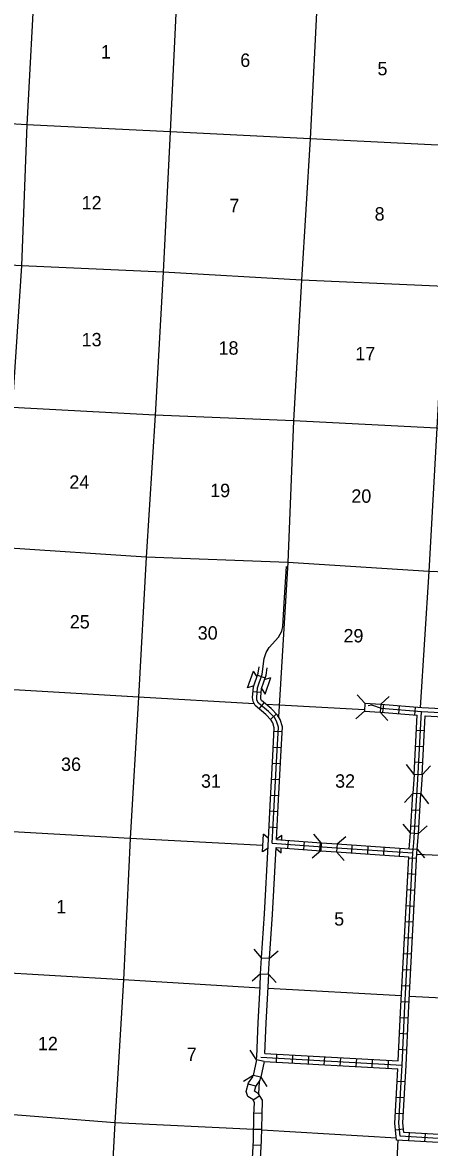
# Model space of a CAD drawing. Extents: x 199467 to 876600, y 15644499 to 16584714.
# Drawn here: x 450125 to 465312, y 16288419 to 16330406 of the extents above; entities that cross this region are included whole.
import ezdxf

# ---------------------------------------------------------------- set-up
doc = ezdxf.new("R2010")
doc.units = 0
for name, color, linetype in [('L10', 7, 'Continuous'), ('L13', 7, 'Continuous'), ('L14', 7, 'Continuous'), ('L18', 7, 'Continuous'), ('L8', 7, 'Continuous')]:
    doc.layers.add(name, color=color, linetype=linetype)

msp = doc.modelspace()

# ---------------------------------------------------------------- linework, layer by layer
at = {"layer": 'L10'}
for points in [[(459044, 16295500), (459152, 16297137), (459290, 16299676)], [(459343, 16295483), (459452, 16297119), (459587, 16299614)], [(458850, 16291691), (458863, 16291797), (458916, 16293086), (458997, 16294418), (459011, 16294904)], [(459169, 16291927), (459216, 16293071), (459296, 16294405), (459311, 16294887)]]:
    msp.add_lwpolyline(points, dxfattribs=at)
at = {"layer": 'L13'}
for p, q in [((460020, 16310246), (459681, 16304494)), ((469846, 16299168), (464837, 16299349)), ((464261, 16294077), (459295, 16294351)), ((469674, 16293763), (464560, 16294060)), ((458958, 16290879), (458935, 16290422)), ((464077, 16288771), (459052, 16289072)), ((464135, 16288695), (463858, 16283729))]:
    msp.add_line(p, q, dxfattribs=at)
for points in [[(452250, 16364356), (451898, 16358773), (451673, 16353527), (451402, 16348216), (451182, 16342903), (450896, 16337619), (450597, 16332402), (450283, 16326582), (450091, 16321326), (449738, 16316036), (449455, 16310802), (449173, 16305738)], [(457480, 16364051), (457189, 16358498), (456980, 16353243), (456651, 16347936), (456416, 16342657), (456163, 16337354), (455909, 16332051), (455634, 16326321), (455376, 16321085), (455079, 16315751), (454742, 16310452), (454451, 16305227), (454140, 16299952), (453897, 16294674), (453575, 16289340), (453295, 16284321)], [(462857, 16363806), (462522, 16358222), (462249, 16352861), (462007, 16347624), (461715, 16342365), (461402, 16337049), (461142, 16331780), (460858, 16326058), (460540, 16320792), (460239, 16315534), (460020, 16310246)], [(468181, 16363521), (467819, 16357905), (467600, 16352617), (467312, 16347290), (467003, 16342041), (466742, 16336746), (466439, 16331454), (466134, 16325801), (465867, 16320558), (465589, 16315264), (465283, 16309922), (464968, 16304838)], [(471763, 16325501), (471458, 16325517), (466134, 16325801), (460858, 16326058), (455634, 16326321), (450283, 16326582), (445103, 16326892), (439746, 16327195), (434516, 16327509), (433345, 16327573)], [(471010, 16320299), (465867, 16320558), (460540, 16320792), (455376, 16321085), (450091, 16321326), (444844, 16321640), (439479, 16321952), (434181, 16322252), (433115, 16322314)], [(470721, 16314998), (465589, 16315264), (460239, 16315534), (455079, 16315751), (449738, 16316036), (444499, 16316342), (439267, 16316638), (433940, 16317016), (432161, 16317091)], [(470404, 16309713), (465283, 16309922), (460020, 16310246), (454742, 16310452), (449455, 16310802), (444200, 16311125), (438958, 16311389), (433798, 16311722)], [(458771, 16304982), (454451, 16305227), (449374, 16305522)], [(462889, 16304753), (459707, 16304929), (459222, 16304956)], [(459091, 16299687), (454140, 16299952), (449088, 16300238)], [(458995, 16294368), (453897, 16294674), (448782, 16294971)], [(458753, 16289088), (453575, 16289340), (448502, 16289732)]]:
    msp.add_lwpolyline(points, dxfattribs=at)
at = {"layer": 'L18'}
for p, q in [((458520, 16305570), (458739, 16306195)), ((458878, 16305989), (458739, 16306195)), ((459159, 16305890), (459396, 16305965)), ((459177, 16305340), (459396, 16305965)), ((458757, 16305645), (458520, 16305570)), ((459039, 16305546), (459177, 16305340)), ((462898, 16305001), (462617, 16305315)), ((463494, 16304968), (463808, 16305250)), ((462882, 16304703), (462567, 16304422)), ((462898, 16305001), (462882, 16304703)), ((462882, 16304703), (463477, 16304670)), ((462898, 16305001), (463494, 16304968)), ((463494, 16304968), (463477, 16304670)), ((463477, 16304670), (463759, 16304356)), ((464736, 16302340), (464458, 16302711)), ((465033, 16302323), (465352, 16302660)), ((464736, 16302340), (464695, 16301631)), ((465033, 16302323), (464736, 16302340)), ((465033, 16302323), (464993, 16301614)), ((464695, 16301631), (464377, 16301294)), ((464993, 16301614), (464695, 16301631)), ((464993, 16301614), (465270, 16301243)), ((464603, 16300165), (464328, 16300485)), ((464900, 16300143), (465220, 16300418)), ((459079, 16299456), (459113, 16300118)), ((459305, 16299957), (459113, 16300118)), ((459605, 16299945), (459808, 16300081)), ((459799, 16299900), (459808, 16300081)), ((461274, 16299794), (460998, 16300113)), ((461869, 16299752), (462188, 16300028)), ((464558, 16299570), (464603, 16300165)), ((464603, 16300165), (464900, 16300143)), ((464855, 16299548), (464900, 16300143)), ((459286, 16299595), (459079, 16299456)), ((459585, 16299577), (459774, 16299419)), ((459774, 16299419), (459783, 16299601)), ((461274, 16299794), (461253, 16299497)), ((461274, 16299794), (461869, 16299752)), ((461869, 16299752), (461848, 16299454)), ((461253, 16299497), (460934, 16299220)), ((461253, 16299497), (461848, 16299454)), ((461848, 16299454), (462124, 16299136)), ((464558, 16299570), (464855, 16299548)), ((464855, 16299548), (465130, 16299228)), ((459046, 16295500), (458765, 16295815)), ((459012, 16294904), (459046, 16295500)), ((459046, 16295500), (459344, 16295483)), ((459310, 16294887), (459344, 16295483)), ((459344, 16295483), (459659, 16295764)), ((459012, 16294904), (458697, 16294624)), ((459012, 16294904), (459310, 16294887)), ((459310, 16294887), (459591, 16294572)), ((458853, 16291691), (458625, 16292046)), ((458853, 16291691), (458727, 16291108)), ((459145, 16291628), (458853, 16291691)), ((459145, 16291628), (459018, 16291045)), ((458727, 16291108), (458372, 16290879)), ((459018, 16291045), (458727, 16291108)), ((459018, 16291045), (459247, 16290690))]:
    msp.add_line(p, q, dxfattribs=at)
at = {"layer": 'L8'}
for p, q in [((458898, 16306048), (459179, 16305949)), ((458731, 16305439), (459028, 16305416)), ((458956, 16304789), (459147, 16305018)), ((463482, 16304669), (464854, 16304549)), ((463577, 16304662), (463603, 16304959)), ((464171, 16304609), (464197, 16304907)), ((464766, 16304557), (464792, 16304854)), ((459383, 16304396), (459597, 16304604)), ((464735, 16302340), (464854, 16304549)), ((465034, 16302322), (465154, 16304528)), ((465154, 16304528), (470123, 16304274)), ((459515, 16303957), (459813, 16303941)), ((464825, 16303999), (465123, 16303982)), ((459482, 16303362), (459780, 16303345)), ((464793, 16303403), (465091, 16303387)), ((459451, 16302765), (459749, 16302750)), ((464761, 16302807), (465059, 16302791)), ((459422, 16302169), (459720, 16302154)), ((459392, 16301573), (459690, 16301559)), ((464603, 16300165), (464692, 16301631)), ((464902, 16300143), (464992, 16301614)), ((459362, 16300978), (459659, 16300962)), ((464656, 16301021), (464954, 16301003)), ((464620, 16300426), (464917, 16300408)), ((459329, 16300383), (459627, 16300366)), ((459587, 16299614), (461253, 16299496)), ((459604, 16299914), (461274, 16299795)), ((460031, 16299584), (460052, 16299881)), ((460626, 16299541), (460647, 16299839)), ((461221, 16299499), (461242, 16299797)), ((461869, 16299753), (464558, 16299570)), ((462412, 16299417), (462432, 16299714)), ((463007, 16299376), (463027, 16299674)), ((463602, 16299336), (463623, 16299633)), ((464198, 16299295), (464218, 16299593)), ((461848, 16299454), (464535, 16299271)), ((464534, 16299235), (464832, 16299219)), ((464503, 16298639), (464800, 16298623)), ((464471, 16298043), (464769, 16298027)), ((464440, 16297447), (464737, 16297432)), ((464408, 16296852), (464706, 16296836)), ((464377, 16296256), (464675, 16296240)), ((464345, 16295660), (464643, 16295644)), ((464314, 16295064), (464612, 16295049)), ((464282, 16294469), (464580, 16294453)), ((464251, 16293873), (464549, 16293857)), ((464221, 16293276), (464519, 16293262)), ((464193, 16292680), (464491, 16292666)), ((464166, 16292084), (464464, 16292070)), ((459145, 16291628), (464130, 16291350)), ((459169, 16291927), (464145, 16291649)), ((459600, 16291603), (459617, 16291901)), ((460196, 16291570), (460212, 16291868)), ((460791, 16291537), (460808, 16291835)), ((461387, 16291503), (461404, 16291801)), ((461983, 16291470), (461999, 16291768)), ((462578, 16291437), (462595, 16291735)), ((463174, 16291404), (463191, 16291702)), ((463770, 16291371), (463786, 16291668)), ((458830, 16290712), (458541, 16290786)), ((464107, 16290894), (464404, 16290877)), ((458983, 16290343), (458729, 16290186)), ((464074, 16290298), (464372, 16290282)), ((459064, 16289684), (458766, 16289696)), ((464042, 16289702), (464340, 16289686)), ((459052, 16289091), (458754, 16289096)), ((464046, 16289084), (464343, 16289114)), ((464547, 16288671), (464566, 16288969)), ((465143, 16288634), (465161, 16288932)), ((459034, 16288489), (458736, 16288506))]:
    msp.add_line(p, q, dxfattribs=at)
for points in [[(459446, 16299779), (459521, 16301171), (459614, 16303030), (459672, 16304105), (459601, 16304335), (459524, 16304465), (459303, 16304694), (458927, 16305007), (458874, 16305110), (458863, 16305219), (458891, 16305577), (459069, 16306086), (459142, 16306667), (459222, 16306897), (459332, 16307075), (459679, 16307466), (459800, 16307693), (459843, 16307866), (459901, 16308942), (459979, 16310103)], [(459290, 16299676), (459372, 16301179), (459464, 16303038), (459521, 16304087), (459463, 16304274), (459404, 16304373), (459201, 16304584), (458807, 16304911), (458727, 16305067), (458713, 16305218), (458743, 16305608), (458922, 16306121), (458952, 16306355)], [(459604, 16299914), (459671, 16301163), (459764, 16303022), (459823, 16304124), (459739, 16304396), (459645, 16304556), (459405, 16304804), (459046, 16305103), (459020, 16305153), (459014, 16305221), (459039, 16305546), (459216, 16306051), (459249, 16306318)], [(463018, 16304919), (463154, 16304945), (463514, 16304817), (465012, 16304685), (470281, 16304417), (471953, 16304352), (475597, 16304168), (475938, 16304142), (480864, 16303874), (491451, 16303325)], [(463499, 16304969), (465022, 16304835), (470139, 16304574)], [(471110, 16288476), (470407, 16288530), (469439, 16288566), (466847, 16288706), (465437, 16288766), (464221, 16288840), (464171, 16289332), (464243, 16290649), (464288, 16291491), (464378, 16293451), (464693, 16299411), (464730, 16299785), (464875, 16302151), (465012, 16304685)], [(459446, 16299775), (461669, 16299617), (464693, 16299411)], [(464145, 16291649), (464228, 16293458), (464535, 16299271)], [(467362, 16288828), (466854, 16288856), (465445, 16288916), (464357, 16288982), (464322, 16289336), (464392, 16290641), (464438, 16291484), (464528, 16293443), (464842, 16299400), (464857, 16299548)], [(459013, 16291785), (464288, 16291491)], [(467346, 16288529), (466840, 16288556), (465430, 16288616), (464084, 16288698), (464021, 16289329), (464093, 16290657), (464130, 16291350)], [(458517, 16284607), (458746, 16288692), (458762, 16289630), (458780, 16290103), (458715, 16290207), (458539, 16290317), (458470, 16290512), (458552, 16290832), (458714, 16291053), (458726, 16291108)], [(458816, 16284591), (459045, 16288681), (459062, 16289621), (459084, 16290183), (458933, 16290425), (458786, 16290516), (458783, 16290526), (458828, 16290701), (458994, 16290927), (459019, 16291044)]]:
    msp.add_lwpolyline(points, dxfattribs=at)

# ---------------------------------------------------------------- texts
at = {"layer": 'L14'}
for s, p in [('1', (453049, 16329061)), ('6', (458251, 16328748)), ('5', (463370, 16328435)), ('12', (452333, 16323430)), ('7', (457846, 16323326)), ('8', (463265, 16323013)), ('13', (452333, 16318321)), ('18', (457440, 16318008)), ('17', (462547, 16317800)), ('24', (451873, 16313004)), ('19', (457128, 16312691)), ('20', (462396, 16312482)), ('25', (451889, 16307790)), ('30', (456663, 16307373)), ('29', (462103, 16307269)), ('36', (451564, 16302473)), ('31', (456786, 16301847)), ('32', (461790, 16301847)), ('1', (451382, 16297155)), ('5', (461755, 16296701)), ('12', (450701, 16292049)), ('7', (456254, 16291645))]:
    msp.add_text(s, height=500, rotation=0.0001, dxfattribs=at).set_placement(p)

doc.saveas('drawing.dxf')
